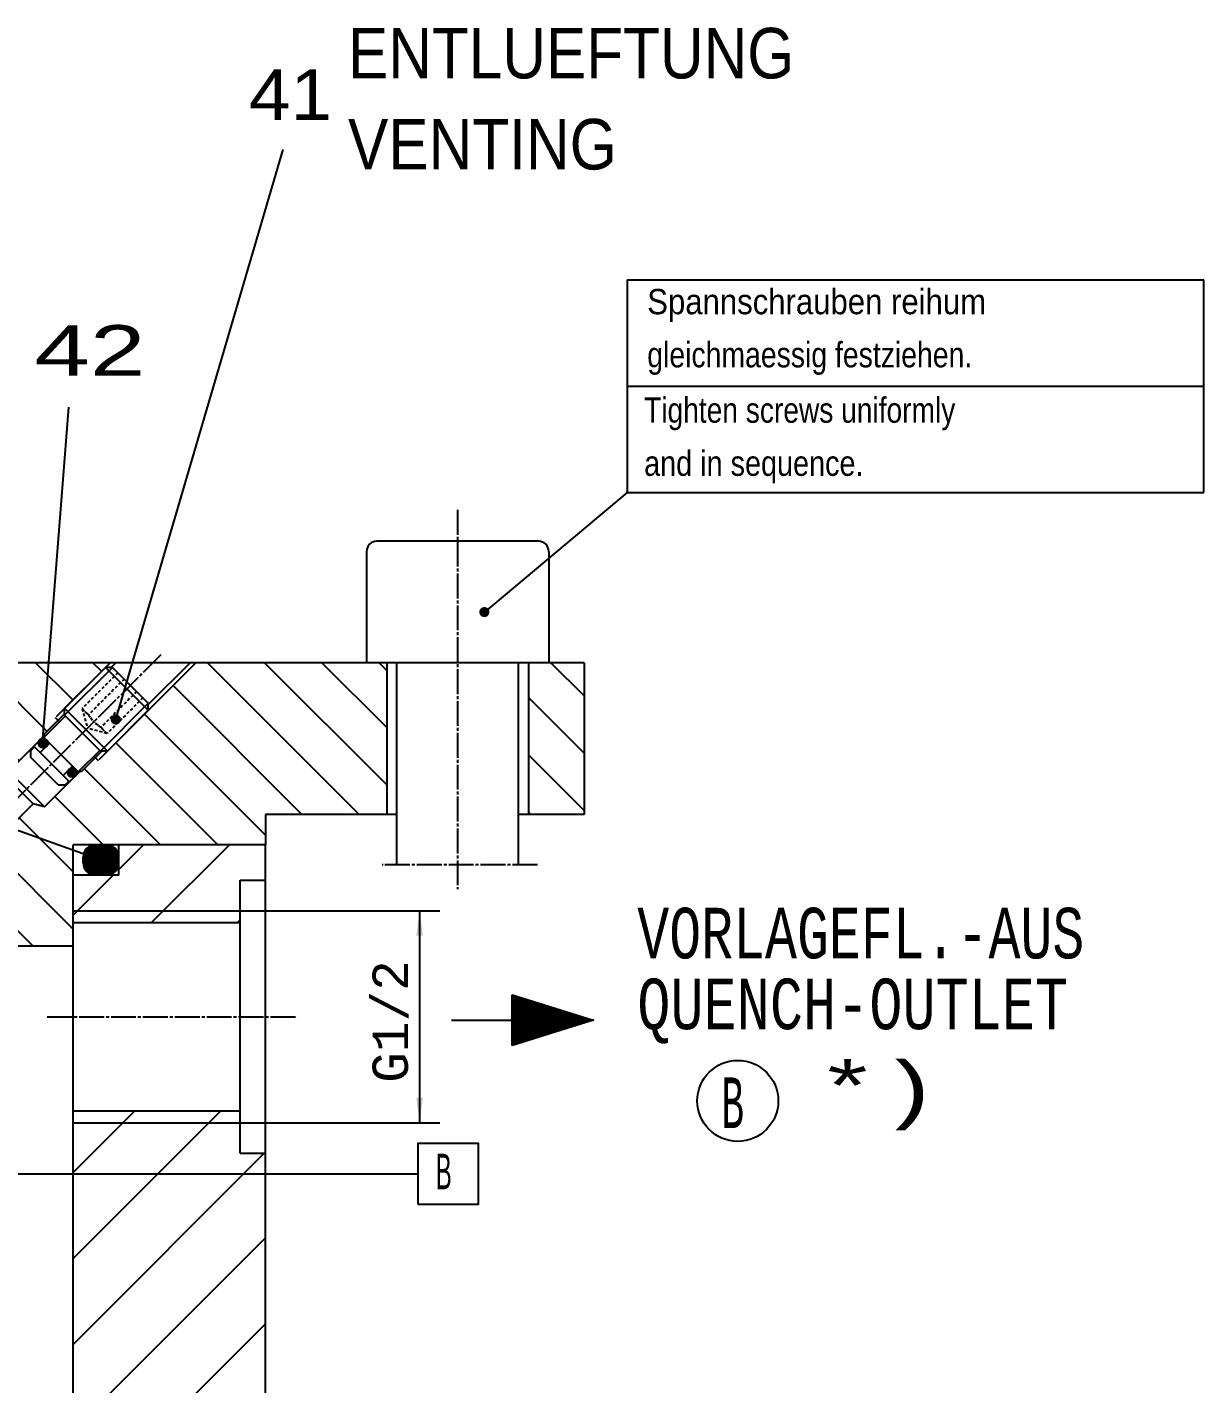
# Model space of a CAD drawing. Extents: x -315 to 525, y -318 to 275.
# Drawn here: x 100 to 216.2, y -60.3 to 73.8 of the extents above; entities that cross this region are included whole.
import ezdxf

# ---------------------------------------------------------------- set-up
doc = ezdxf.new("R2010")
doc.units = 0
doc.header["$MEASUREMENT"] = 0
for name, pattern in [('CADRA_CENTERLINE', [3.15, 2.460938, -0.196875, 0.295312, -0.196875]), ('CADRA_DASHED', [1.476561, 0.295312, -0.196875, 0.295312, -0.196875, 0.295312, -0.196875]), ('CADRA_SOLID', [0])]:
    doc.linetypes.add(name, pattern=pattern)
for name, color, linetype in [('10', 7, 'CONTINUOUS'), ('13', 7, 'CONTINUOUS'), ('14', 7, 'CONTINUOUS'), ('15', 7, 'CONTINUOUS'), ('16', 7, 'CONTINUOUS'), ('3', 7, 'CONTINUOUS'), ('5', 7, 'CONTINUOUS'), ('7', 7, 'CONTINUOUS'), ('8', 7, 'CONTINUOUS')]:
    doc.layers.add(name, color=color, linetype=linetype)
doc.styles.add('MONOTXT', font='MONOTXT', dxfattribs={"height": 0.2})
doc.styles.get("Standard").update_dxf_attribs({"font": 'txt', "height": 0.2})

# ---------------------------------------------------------------- blocks, each defined once
blk = doc.blocks.new('30_STE')
at = {"layer": '10', "color": 48, "linetype": 'CADRA_SOLID'}
blk.add_point((0, 0), dxfattribs=at)
at = {"layer": '5', "color": 3, "linetype": 'CADRA_SOLID'}
for p, q in [((0, 21), (0, 0)), ((0, 21), (57, 21)), ((57, 0), (57, 21)), ((0, 10.5), (57, 10.5)), ((0, 0), (57, 0))]:
    blk.add_line(p, q, dxfattribs=at)
at = {"layer": '15', "color": 4, "linetype": 'Continuous'}
for s, width, p in [('Spannschrauben reihum', 0.9192, (1.9971, 17.6122)), ('gleichmaessig festziehen.', 0.839, (1.9971, 12.3622)), ('Tighten screws uniformly', 0.83184, (1.6871, 6.8868)), ('and in sequence.', 0.8514, (1.6871, 1.6368))]:
    blk.add_text(s, height=2.5, dxfattribs=dict(at, width=width)).set_placement(p)
blk = doc.blocks.new('1_ZG-Z')
at = {"layer": '10', "color": 48, "linetype": 'CADRA_SOLID'}
blk.add_point((0, 0), dxfattribs=at)
blk.add_point((0, 0), dxfattribs=at)
at = {"layer": '13', "color": 42, "linetype": 'CADRA_SOLID'}
for p, q in [((-7.9152, 2.4735), (-8, 2.3887)), ((-8, 2.2473), (-7.8075, 2.4398)), ((-7.6997, 2.4062), (-8, 2.1059)), ((-8, 1.9645), (-7.592, 2.3725)), ((-8, 2.3693), (-4.29, -1.3406)), ((-7.4842, 2.3388), (-8, 1.823)), ((-8, 1.6816), (-7.3765, 2.3051)), ((-7.2687, 2.2715), (-8, 1.5402)), ((-8, 1.3988), (-7.161, 2.2378)), ((-4.3978, -1.3743), (-8, 2.2279)), ((-7.0532, 2.2041), (-8, 1.2574)), ((-8, 1.1159), (-6.9455, 2.1705)), ((-6.8377, 2.1368), (-8, 0.9745)), ((-8, 0.8331), (-6.73, 2.1031)), ((-8, 2.0865), (-4.5055, -1.408)), ((-6.6222, 2.0694), (-8, 0.6917)), ((-8, 0.5503), (-6.5145, 2.0358)), ((-6.4067, 2.0021), (-8, 0.4088)), ((-8, 0.2674), (-6.299, 1.9684)), ((-4.6133, -1.4416), (-8, 1.9451)), ((-6.1912, 1.9348), (-8, 0.126)), ((-8, -0.0154), (-6.0835, 1.9011)), ((-5.9757, 1.8674), (-8, -0.1569)), ((-8, -0.2983), (-5.868, 1.8337)), ((-8, 1.8037), (-4.721, -1.4753)), ((-5.7602, 1.8001), (-8, -0.4397)), ((-8, -0.5811), (-5.6525, 1.7664)), ((-5.5447, 1.7327), (-8, -0.7225)), ((-8, -0.864), (-5.437, 1.6991)), ((-5.3292, 1.6654), (-8, -1.0054)), ((-4.8288, -1.509), (-8, 1.6622)), ((-8, -1.1468), (-5.2215, 1.6317)), ((-5.1137, 1.598), (-8, -1.2882)), ((-8, -1.4296), (-5.006, 1.5644)), ((-4.8982, 1.5307), (-8, -1.5711)), ((-8, 1.5208), (-4.9365, -1.5427)), ((-8, -1.7125), (-4.7905, 1.497)), ((-4.6827, 1.4634), (-8, -1.8539)), ((-8, -1.9953), (-4.575, 1.4297)), ((-4.4672, 1.396), (-8, -2.1367)), ((-5.0443, -1.5763), (-8, 1.3794)), ((-8, -2.2782), (-4.3595, 1.3623)), ((-4.1823, -1.307), (-7.9843, 2.4951)), ((-7.7786, 2.4308), (-4.0745, -1.2733)), ((-3.9668, -1.2396), (-7.5729, 2.3665)), ((-7.3672, 2.3023), (-3.859, -1.2059)), ((-3.7513, -1.1723), (-7.1615, 2.238)), ((-6.9558, 2.1737), (-3.6435, -1.1386)), ((-3.5358, -1.1049), (-6.7501, 2.1094)), ((-6.5444, 2.0451), (-3.428, -1.0713)), ((-3.3203, -1.0376), (-6.3387, 1.9808)), ((-6.133, 1.9166), (-3.2125, -1.0039)), ((-3.1048, -0.9702), (-5.9273, 1.8523)), ((-5.7216, 1.788), (-2.997, -0.9366)), ((-2.8893, -0.9029), (-5.5159, 1.7237)), ((-5.3102, 1.6594), (-2.7815, -0.8692)), ((-2.6738, -0.8356), (-5.1045, 1.5952)), ((-4.8988, 1.5309), (-2.566, -0.8019)), ((-2.4583, -0.7682), (-4.6931, 1.4666)), ((-4.4874, 1.4023), (-2.3505, -0.7345)), ((-4.2517, 1.3287), (-8, -2.4196)), ((-8, 1.238), (-5.152, -1.61)), ((-5.2598, -1.6437), (-8, 1.0966)), ((-8, 0.9551), (-5.3675, -1.6774)), ((-5.4753, -1.711), (-8, 0.8137)), ((-8, 0.6723), (-5.583, -1.7447)), ((-5.6908, -1.7784), (-8, 0.5309)), ((-8, 0.3894), (-5.7985, -1.812)), ((-5.9063, -1.8457), (-8, 0.248)), ((-8, 0.1066), (-6.014, -1.8794)), ((-7.9112, -2.4723), (-4.144, 1.295)), ((-4.0362, 1.2613), (-7.7055, -2.408)), ((-7.4998, -2.3437), (-3.9285, 1.2277)), ((-3.8207, 1.194), (-7.2941, -2.2794)), ((-7.0884, -2.2151), (-3.713, 1.1603)), ((-3.6052, 1.1266), (-6.8827, -2.1508)), ((-6.677, -2.0866), (-3.4975, 1.093)), ((-3.3897, 1.0593), (-6.4713, -2.0223)), ((-6.2656, -1.958), (-3.282, 1.0256)), ((-3.1742, 0.992), (-6.0599, -1.8937)), ((-5.8542, -1.8294), (-3.0665, 0.9583)), ((-2.9587, 0.9246), (-5.6485, -1.7652)), ((-5.4428, -1.7009), (-2.851, 0.8909)), ((-2.7432, 0.8573), (-5.2371, -1.6366)), ((-5.0314, -1.5723), (-2.6355, 0.8236)), ((-2.5277, 0.7899), (-4.8257, -1.508)), ((-4.62, -1.4437), (-2.42, 0.7563)), ((-2.3122, 0.7226), (-4.4143, -1.3795)), ((-2.2428, -0.7009), (-4.2817, 1.338)), ((-4.2086, -1.3152), (-2.2045, 0.6889)), ((-4.076, 1.2737), (-2.135, -0.6672)), ((-2.0967, 0.6552), (-4.0029, -1.2509)), ((-2.0273, -0.6335), (-3.8703, 1.2095)), ((-3.7972, -1.1866), (-1.989, 0.6216)), ((-3.6646, 1.1452), (-1.9195, -0.5998)), ((-1.8812, 0.5879), (-3.5915, -1.1223)), ((-1.8118, -0.5662), (-3.4588, 1.0809)), ((-3.3858, -1.058), (-1.7735, 0.5542)), ((-3.2531, 1.0166), (-1.704, -0.5325)), ((-1.6657, 0.5205), (-3.1801, -0.9938)), ((-1.5963, -0.4988), (-3.0474, 0.9523)), ((-2.9744, -0.9295), (-1.558, 0.4869)), ((-2.8417, 0.8881), (-1.4885, -0.4652)), ((-1.4502, 0.4532), (-2.7687, -0.8652)), ((-1.3808, -0.4315), (-2.636, 0.8238)), ((-2.563, -0.8009), (-1.3425, 0.4195)), ((-2.4303, 0.7595), (-1.273, -0.3978)), ((-1.2347, 0.3859), (-2.3572, -0.7366)), ((-1.1653, -0.3641), (-2.2246, 0.6952)), ((-2.1515, -0.6724), (-1.127, 0.3522)), ((-2.0189, 0.6309), (-1.0575, -0.3305)), ((-1.0193, 0.3185), (-1.9458, -0.6081)), ((-0.9498, -0.2968), (-1.8132, 0.5666)), ((-1.7401, -0.5438), (-0.9115, 0.2848)), ((-1.6075, 0.5024), (-0.842, -0.2631)), ((-0.8038, 0.2512), (-1.5344, -0.4795)), ((-0.7343, -0.2295), (-1.4018, 0.4381)), ((-1.3287, -0.4152), (-0.696, 0.2175)), ((-1.1961, 0.3738), (-0.6265, -0.1958)), ((-0.5883, 0.1838), (-1.123, -0.3509)), ((-0.5188, -0.1621), (-0.9904, 0.3095)), ((-0.9173, -0.2867), (-0.4805, 0.1502)), ((-0.7847, 0.2452), (-0.411, -0.1284)), ((-0.3728, 0.1165), (-0.7116, -0.2224)), ((-0.3033, -0.0948), (-0.579, 0.1809)), ((-0.5059, -0.1581), (-0.265, 0.0828)), ((-0.3733, 0.1167), (-0.1955, -0.0611)), ((-0.1573, 0.0491), (-0.3002, -0.0938)), ((-0.0878, -0.0274), (-0.1676, 0.0524)), ((-0.0945, -0.0295), (-0.0495, 0.0155)), ((-6.1218, -1.9131), (-8, -0.0348)), ((-8, -0.1762), (-6.2295, -1.9467)), ((-6.3373, -1.9804), (-8, -0.3177)), ((-8, -0.4591), (-6.445, -2.0141)), ((-6.5528, -2.0477), (-8, -0.6005)), ((-8, -0.7419), (-6.6605, -2.0814)), ((-6.7683, -2.1151), (-8, -0.8833)), ((-8, -1.0248), (-6.876, -2.1488)), ((-6.9838, -2.1824), (-8, -1.1662)), ((-8, -1.3076), (-7.0915, -2.2161)), ((-7.1993, -2.2498), (-8, -1.449)), ((-8, -1.5905), (-7.307, -2.2834)), ((-7.4148, -2.3171), (-8, -1.7319)), ((-8, -1.8733), (-7.5225, -2.3508)), ((-7.6303, -2.3845), (-8, -2.0147)), ((-8, -2.1561), (-7.738, -2.4181)), ((-7.8458, -2.4518), (-8, -2.2976)), ((-8, -2.439), (-7.9535, -2.4855))]:
    blk.add_line(p, q, dxfattribs=at)
at = {"layer": '5', "color": 3, "linetype": 'CADRA_SOLID'}
for p, q in [((-8, -2.5), (-8, 2.5)), ((-8, 2.5), (0, 0)), ((-14, 0), (0, 0)), ((0, 0), (-8, -2.5))]:
    blk.add_line(p, q, dxfattribs=at)
blk = doc.blocks.new('34_DEC')
at = {"layer": '10', "color": 48, "linetype": 'CADRA_SOLID'}
blk.add_point((0, 0), dxfattribs=at)
at = {"layer": '13', "color": 42, "linetype": 'CADRA_SOLID'}
for p, q in [((-153.7645, 18), (-149.5, 13.7355)), ((-131.1371, 18), (-113.1371, 0)), ((-107.4802, 0), (-125.4802, 18)), ((-95, -6.8234), (-119.8234, 18)), ((-95, -1.1665), (-114.1665, 18)), ((-95, 4.4903), (-108.5097, 18)), ((-95, 10.1472), (-102.8528, 18)), ((-95, 15.8041), (-97.196, 18)), ((101.9285, 11.2086), (95.1371, 18)), ((104.474, 14.3199), (100.7939, 18)), ((107.3025, 17.1483), (106.4508, 18)), ((132.7645, 3), (117.7645, 18)), ((135.5, 5.9213), (123.4214, 18)), ((135.5, 11.5782), (129.0782, 18)), ((135.5, 17.235), (134.7351, 18)), ((155, 14.7056), (151.7056, 18)), ((-118.7939, 0), (-135.5, 16.7061)), ((127.1076, 3), (114.3735, 15.7341)), ((-149.5, 8.0787), (-155, 13.5786)), ((155, 9.0488), (149.5, 14.5488)), ((99.1707, 8.3095), (95, 12.4802)), ((123.5, 0.9508), (111.5451, 12.9057)), ((-135.5, 11.0492), (-127.4508, 3)), ((118.7939, 0), (108.7167, 10.0773)), ((155, 3.3919), (149.5, 8.8919)), ((-155, 7.9218), (-150.0782, 3)), ((97.0494, 4.774), (95, 6.8234)), ((113.1371, 0), (105.6054, 7.5317)), ((-133.1076, 3), (-135.5, 5.3924)), ((107.4802, 0), (102.7063, 4.774)), ((149.7351, 3), (149.5, 3.235)), ((104.5, -2.6766), (99.1707, 2.6526)), ((104.5, -8.3335), (96.3423, -0.1758)), ((-97.4802, -10), (-104.5, -2.9802)), ((100.5097, -10), (95, -4.4903)), ((-103.1371, -10), (-104.5, -8.6371))]:
    blk.add_line(p, q, dxfattribs=at)
at = {"layer": '3', "color": 7, "linetype": 'CADRA_SOLID'}
for p, q in [((108.1542, 18), (102.8087, 12.6545)), ((108.3948, 17.5336), (103.6572, 12.7959)), ((116.6394, 18), (107.0513, 8.4119)), ((107.1927, 9.2604), (111.9303, 13.998))]:
    blk.add_line(p, q, dxfattribs=at)
at = {"layer": '5', "color": 3, "linetype": 'CADRA_SOLID'}
for p, q in [((-155, 18), (-155, 3)), ((-155, 18), (-148.5, 18)), ((-149.5, 18), (-149.5, 3)), ((-136.5, 18), (-95, 18)), ((-135.5, 18), (-135.5, 3)), ((-95, -8.5), (-95, 18)), ((136.5, 18), (95, 18)), ((95, -8.5), (95, 18)), ((107.6877, 17.5336), (103.6572, 13.503)), ((108.3948, 17.5336), (107.6877, 17.5336)), ((111.9303, 13.2909), (107.6877, 17.5336)), ((108.7198, 18), (108.2534, 17.5336)), ((108.3948, 17.5336), (111.9303, 13.998)), ((116.0738, 18), (111.9303, 13.8566)), ((135.5, 18), (135.5, 3)), ((155, 18), (148.5, 18)), ((149.5, 18), (149.5, 3)), ((155, 18), (155, 3)), ((103.6572, 12.7959), (103.6572, 13.503)), ((107.8998, 9.2604), (103.6572, 13.503)), ((111.9303, 13.2909), (111.9303, 13.998)), ((103.6572, 12.9374), (101.6066, 10.8868)), ((103.7279, 12.7252), (101.6066, 10.6039)), ((102.738, 12.5838), (103.1622, 12.1595)), ((103.6572, 12.7959), (107.1927, 9.2604)), ((111.9303, 13.2909), (107.8998, 9.2604)), ((98.1418, 7.2805), (101.6365, 10.7752)), ((101.6066, 10.8868), (101.6365, 10.7752)), ((101.6066, 10.8868), (101.748, 10.7453)), ((101.7072, 10.7045), (101.6365, 10.7752)), ((100.3338, 9.3311), (100.6874, 9.6847)), ((100.6874, 9.6847), (104.0815, 6.2906)), ((102.1723, 10.0382), (101.253, 9.119)), ((101.6066, 10.6039), (105.0007, 7.2098)), ((100.3338, 8.624), (100.3338, 9.3311)), ((103.0208, 5.937), (100.3338, 8.624)), ((107.122, 9.3311), (105.0007, 7.2098)), ((107.3342, 9.2604), (105.2835, 7.2098)), ((106.5563, 8.7654), (106.9806, 8.3412)), ((107.8998, 9.2604), (107.1927, 9.2604)), ((98.4406, 6.1652), (98.1418, 7.2805)), ((98.1418, 7.2805), (101.6773, 3.745)), ((101.6773, 3.745), (105.172, 7.2397)), ((104.435, 7.7755), (103.5158, 6.8562)), ((105.172, 7.2397), (105.1013, 7.3104)), ((105.1421, 7.3512), (105.2835, 7.2098)), ((105.2835, 7.2098), (105.172, 7.2397)), ((95, 2.7245), (98.4406, 6.1652)), ((100.5619, 4.0438), (98.4406, 6.1652)), ((103.0208, 5.937), (103.7279, 5.937)), ((103.7279, 5.937), (104.0815, 6.2906)), ((95, -1.5181), (100.5619, 4.0438)), ((101.6773, 3.745), (100.5619, 4.0438)), ((-155, 3), (-148.5, 3)), ((-136.5, 3), (-123.5, 3)), ((-123.5, 3), (-123.5, 0)), ((123.5, 3), (123.5, 0)), ((136.5, 3), (123.5, 3)), ((155, 3), (148.5, 3)), ((-123.5, 0), (-104.5, 0)), ((-104.5, -10), (-104.5, 0)), ((123.5, 0), (104.5, 0)), ((104.5, -10), (104.5, 0)), ((-95, -8.5), (-95.4019, -10)), ((-93, -8.5), (-95, -8.5)), ((93, -8.5), (95, -8.5)), ((95, -8.5), (95.4019, -10)), ((-93, -10), (-104.5, -10)), ((93, -10), (104.5, -10))]:
    blk.add_line(p, q, dxfattribs=at)
at = {"layer": '7', "color": 7, "linetype": 'CADRA_DASHED'}
for p, q in [((108.9251, 17.0032), (105.3896, 13.4677)), ((109.5439, 16.3845), (106.0083, 12.849)), ((110.7813, 15.1471), (107.2458, 11.6115)), ((105.3896, 13.4677), (105.9126, 11.5158)), ((111.4, 14.5284), (107.8645, 10.9928)), ((107.8645, 10.9928), (105.9126, 11.5158))]:
    blk.add_line(p, q, dxfattribs=at)
for points in [[(105.3896, 13.4677), (105.627, 13.1934), (105.7771, 13.0257), (106.0083, 12.849)], [(106.0083, 12.849), (106.2185, 12.5666), (106.4392, 12.2576), (106.5465, 12.1497)], [(107.2458, 11.6115), (106.9634, 11.8217), (106.6544, 12.0424), (106.5465, 12.1497)], [(107.8645, 10.9928), (107.5902, 11.2302), (107.4225, 11.3803), (107.2458, 11.6115)]]:
    blk.add_lwpolyline(points, dxfattribs=at)
at = {"layer": '8', "color": 7, "linetype": 'CADRA_CENTERLINE'}
blk.add_line((113.1642, 18.7674), (93.9089, -0.4879), dxfattribs=at)
blk = doc.blocks.new('13_GEH')
at = {"layer": '10', "color": 48, "linetype": 'CADRA_SOLID'}
blk.add_point((0, 0), dxfattribs=at)
at = {"layer": '13', "color": 42, "linetype": 'CADRA_SOLID'}
for p, q in [((-109.1615, 86), (-123.5, 71.6615)), ((-117.6468, 86), (-123.5, 80.1468)), ((111.4558, 86), (109, 83.5441)), ((119.9411, 86), (112.2561, 78.315)), ((-104.5, 82.1762), (-123.5, 63.1762)), ((108.4558, 83), (104.5, 79.0441)), ((121, 78.5736), (120.7414, 78.315)), ((-104.5, 73.6909), (-123.5, 54.6909)), ((-104.5, 65.2056), (-123.5, 46.2056)), ((119.082, 59.685), (104.5, 45.103)), ((110.5967, 59.685), (104.5, 53.5883)), ((-104.5, 56.7204), (-121, 40.2204)), ((123.3822, 55.5), (104.5, 36.6177)), ((-104.5, 48.2351), (-113.4201, 39.315)), ((123.5, 47.1325), (104.5, 28.1325)), ((-104.5, 39.7498), (-104.9348, 39.315)), ((123.5, 38.6472), (104.5, 19.6472)), ((123.5, 30.1619), (93.3381, 0)), ((101.8234, 0), (123.5, 21.6766)), ((-106.5942, 20.685), (-123.5, 3.7792)), ((-115.0795, 20.685), (-123.5, 12.2645)), ((-104.5, 14.294), (-118.7939, 0)), ((-96.1087, 14.2), (-110.3087, 0)), ((-87.6234, 14.2), (-101.8234, 0)), ((90.5675, 14.2), (88.0541, 11.6866)), ((90.3, 5.4472), (99.0528, 14.2)), ((123.5, 13.1914), (110.3087, 0)), ((118.7939, 0), (123.5, 4.7061)), ((-90.3, 3.0381), (-93.3381, 0))]:
    blk.add_line(p, q, dxfattribs=at)
at = {"layer": '3', "color": 7, "linetype": 'CADRA_SOLID'}
for p, q in [((104.5869, 79.48), (121, 79.48)), ((104.5869, 58.52), (121, 58.52)), ((-104.71, 40.48), (-121, 40.48)), ((-104.71, 19.52), (-121, 19.52))]:
    blk.add_line(p, q, dxfattribs=at)
at = {"layer": '5', "color": 3, "linetype": 'CADRA_SOLID'}
for p, q in [((-123.5, 86), (-109, 86)), ((-123.5, 1), (-123.5, 86)), ((-109, 83), (-109, 86)), ((109, 83), (109, 86)), ((123.5, 86), (109, 86)), ((123.5, 1.0001), (123.5, 86)), ((-109, 83), (-104.5, 83)), ((-104.5, 14.2), (-104.5, 83)), ((109, 83), (104.5, 83)), ((104.5, 14.2), (104.5, 83)), ((121, 82.5), (123.5, 82.5)), ((121, 78.315), (121, 82.5)), ((104.5, 78.315), (121, 78.315)), ((121, 59.6918), (121, 78.3073)), ((104.5, 59.685), (121, 59.685)), ((121, 55.5), (121, 59.685)), ((121, 55.5), (123.5, 55.5)), ((-121, 43.5), (-123.5, 43.5)), ((-121, 39.315), (-121, 43.5)), ((-104.5, 39.315), (-121, 39.315)), ((-121, 20.6918), (-121, 39.3073)), ((-104.5, 20.685), (-121, 20.685)), ((-121, 16.5), (-121, 20.685)), ((-121, 16.5), (-123.5, 16.5)), ((-104.5, 14.2), (-84, 14.2)), ((-84.4, 11.7), (-84.4, 14.2)), ((104.5, 14.2), (84, 14.2)), ((84.4, 11.7), (84.4, 14.2)), ((-84, 11.7), (-87.8, 11.7)), ((84, 11.7), (87.8, 11.7)), ((-90.3, 9.2), (-90.3, 1.5)), ((90.3, 9.2), (90.3, 1.5)), ((-90.3, 1.5), (-91.166, 0)), ((90.3, 1.5), (91.166, 0)), ((-123.5, 1), (-122.9226, 0)), ((-122.9226, 0), (-91.166, 0)), ((122.9226, 0), (91.166, 0)), ((123.5, 1), (122.9226, 0))]:
    blk.add_line(p, q, dxfattribs=at)
for centre, start, end in [((-87.8, 9.2), 90.000003, 180.000006), ((87.8, 9.2), 359.999983, 89.999992)]:
    blk.add_arc(centre, 2.5, start, end, dxfattribs=at)
at = {"layer": '8', "color": 7, "linetype": 'CADRA_CENTERLINE'}
for p, q in [((101.9486, 69), (126.6861, 69)), ((-124.6874, 30), (-102.4486, 30))]:
    blk.add_line(p, q, dxfattribs=at)

msp = doc.modelspace()

# ---------------------------------------------------------------- linework, layer by layer
at = {"layer": '13', "color": 42, "linetype": 'CADRA_SOLID'}
for p, q in [((101.62, 2.61), (101.1, 3.12)), ((101.49, 2.6), (101.1, 2.99)), ((101.73, 2.64), (101.14, 3.23)), ((101.82, 2.69), (101.19, 3.32)), ((101.2, 2.74), (101.24, 2.71)), ((101.89, 2.77), (101.26, 3.39)), ((101.94, 2.85), (101.35, 3.44)), ((101.97, 2.96), (101.46, 3.47)), ((101.97, 3.1), (101.6, 3.48)), ((104.39, -0.3), (103.99, 0.09)), ((104.52, -0.29), (104, 0.23)), ((104.63, -0.26), (104.03, 0.33)), ((104.72, -0.2), (104.09, 0.42)), ((104.78, -0.13), (104.16, 0.49)), ((104.84, -0.05), (104.25, 0.55)), ((104.87, 0.06), (104.36, 0.57)), ((104.87, 0.2), (104.5, 0.58)), ((104.14, -0.19), (104.1, -0.16)), ((105.54, -7.9), (108.96, -7.9)), ((108.91, -7.75), (105.59, -7.75)), ((105.66, -7.6), (108.84, -7.6)), ((108.74, -7.45), (105.76, -7.45)), ((105.91, -7.3), (108.59, -7.3)), ((108.38, -7.15), (106.12, -7.15)), ((106.7, -7), (107.8, -7)), ((105.5, -8.2), (109, -8.2)), ((109, -8.35), (105.5, -8.35)), ((105.5, -8.5), (109, -8.5)), ((109, -8.65), (105.5, -8.65)), ((105.5, -8.8), (109, -8.8)), ((108.99, -8.05), (105.51, -8.05)), ((108.99, -8.95), (105.51, -8.95)), ((105.54, -9.1), (108.96, -9.1)), ((108.91, -9.25), (105.59, -9.25)), ((105.66, -9.4), (108.84, -9.4)), ((108.74, -9.55), (105.76, -9.55)), ((105.91, -9.7), (108.59, -9.7)), ((108.38, -9.85), (106.12, -9.85))]:
    msp.add_line(p, q, dxfattribs=at)
at = {"layer": '14', "color": 2, "linetype": 'CADRA_SOLID'}
for points in [[(144.89, 16, 0.5, 0.5, 1), (145.39, 16, 0, 0, 0), (145.39, 16, 0.5, 0.5, 1)], [(108.46, 5.38, 0.5, 0.5, 1), (108.96, 5.38, 0, 0, 0), (108.96, 5.38, 0.5, 0.5, 1)], [(101.22, 3.07, 0.5, 0.5, 1), (101.72, 3.07, 0, 0, 0), (101.72, 3.07, 0.5, 0.5, 1)], [(106.04, -8.31, 0.5, 0.5, 1), (106.54, -8.31, 0, 0, 0), (106.54, -8.31, 0.5, 0.5, 1)]]:
    msp.add_lwpolyline(points, format="xyseb", close=True, dxfattribs=at)
msp.add_lwpolyline([(138.55, -42.53), (144.55, -42.53), (144.55, -36.53), (138.55, -36.53)], close=True, dxfattribs=at)
at = {"layer": '16', "color": 4, "linetype": 'CADRA_SOLID'}
for p, q in [((121, -13.52), (140.74, -13.52)), ((138.74, -13.52), (138.74, -34.48)), ((121, -34.48), (140.74, -34.48))]:
    msp.add_line(p, q, dxfattribs=at)
for points in [[(138.41, -16), (139.07, -16), (138.74, -13.52)], [(139.07, -32), (138.41, -32), (138.74, -34.48)]]:
    msp.add_solid(points, dxfattribs=at)
at = {"layer": '3', "color": 7, "linetype": 'CADRA_SOLID'}
for p, q in [((108.71, 5.38), (125.27, 61.74)), ((101.47, 3.07), (104.09, 36.26)), ((159.24, 27.83), (145.14, 16)), ((150.5, 23), (134.5, 23)), ((133.5, 22), (133.5, 11)), ((151.5, 22), (151.5, 11)), ((47.44, 12.96), (106.31, -8.17)), ((151.5, 11), (133.5, 11)), ((136.5, -9), (136.5, 11)), ((148.5, -9), (148.5, 11))]:
    msp.add_line(p, q, dxfattribs=at)
at = {"layer": '3', "color": 2, "linetype": 'CADRA_SOLID'}
msp.add_line((73.55, -39.53), (138.55, -39.53), dxfattribs=at)
at = {"layer": '3', "color": 7, "linetype": 'CADRA_SOLID'}
msp.add_circle((170.18, -32.32), 4, dxfattribs=at)
for centre, start, end in [((134.5, 22), 90, 180), ((150.5, 22), 360, 90)]:
    msp.add_arc(centre, 1, start, end, dxfattribs=at)
at = {"layer": '5', "color": 3, "linetype": 'CADRA_SOLID'}
for p, q in [((107.8, -7), (106.7, -7)), ((105.5, -8.8), (105.5, -8.2)), ((109, -8.8), (109, -8.2)), ((107.8, -10), (106.7, -10))]:
    msp.add_line(p, q, dxfattribs=at)
for centre in [(101.54, 3.04), (104.43, 0.14)]:
    msp.add_circle(centre, 0.45, dxfattribs=at)
for centre, start, end in [((106.7, -8.2), 90, 180.0001), ((107.8, -8.2), 0, 90), ((106.7, -8.8), 180.0001, 270.0001), ((107.8, -8.8), 270.0001, 0.0001)]:
    msp.add_arc(centre, 1.2, start, end, dxfattribs=at)
at = {"layer": '8', "color": 7, "linetype": 'CADRA_CENTERLINE'}
for p, q in [((142.5, 26.11), (142.5, -11.4)), ((150.38, -9), (135.05, -9))]:
    msp.add_line(p, q, dxfattribs=at)

# ---------------------------------------------------------------- block references
at = {"layer": '3', "color": 1, "linetype": 'Continuous'}
for name, p in [('34_DEC', (0, -7)), ('13_GEH', (0, -93))]:
    msp.add_blockref(name, p, dxfattribs=at)
at = {"layer": '5', "color": 1, "linetype": 'Continuous'}
for name, p in [('30_STE', (159.24, 27.83)), ('1_ZG-Z', (155.88, -24.35))]:
    msp.add_blockref(name, p, dxfattribs=at)

# ---------------------------------------------------------------- texts
at = {"layer": '15', "color": 4, "linetype": 'Continuous'}
for s, height, width, p in [('ENTLUEFTUNG', 4.9999, 0.892658, (131.66, 68.75)), ('41', 5, 1.107222, (121.86, 64.65)), ('VENTING', 5, 0.893738, (131.66, 59.75)), ('42', 5, 1.474429, (100.68, 39.36)), ('B', 3.5, 0.512, (140.32, -41.05))]:
    msp.add_text(s, height=height, dxfattribs=dict(at, width=width)).set_placement(p)
at = {"layer": '15', "color": 4, "linetype": 'Continuous', "style": 'MONOTXT'}
for s, height, width, p in [('VORLAGEFL.-AUS', 4.9999, 0.729235, (160.25, -18.23)), ('QUENCH-OUTLET', 4.9999, 0.757015, (160.25, -25.23)), ('*)', 5, 1.416028, (177.96, -33.66)), ('B', 5, 0.51601, (168.57, -35))]:
    msp.add_text(s, height=height, dxfattribs=dict(at, width=width)).set_placement(p)
at = {"layer": '16', "color": 4, "linetype": 'Continuous', "style": 'MONOTXT'}
msp.add_text('G1/2', height=3.5, rotation=90, dxfattribs=at).set_placement((137.59, -30.53))

doc.saveas('drawing.dxf')
